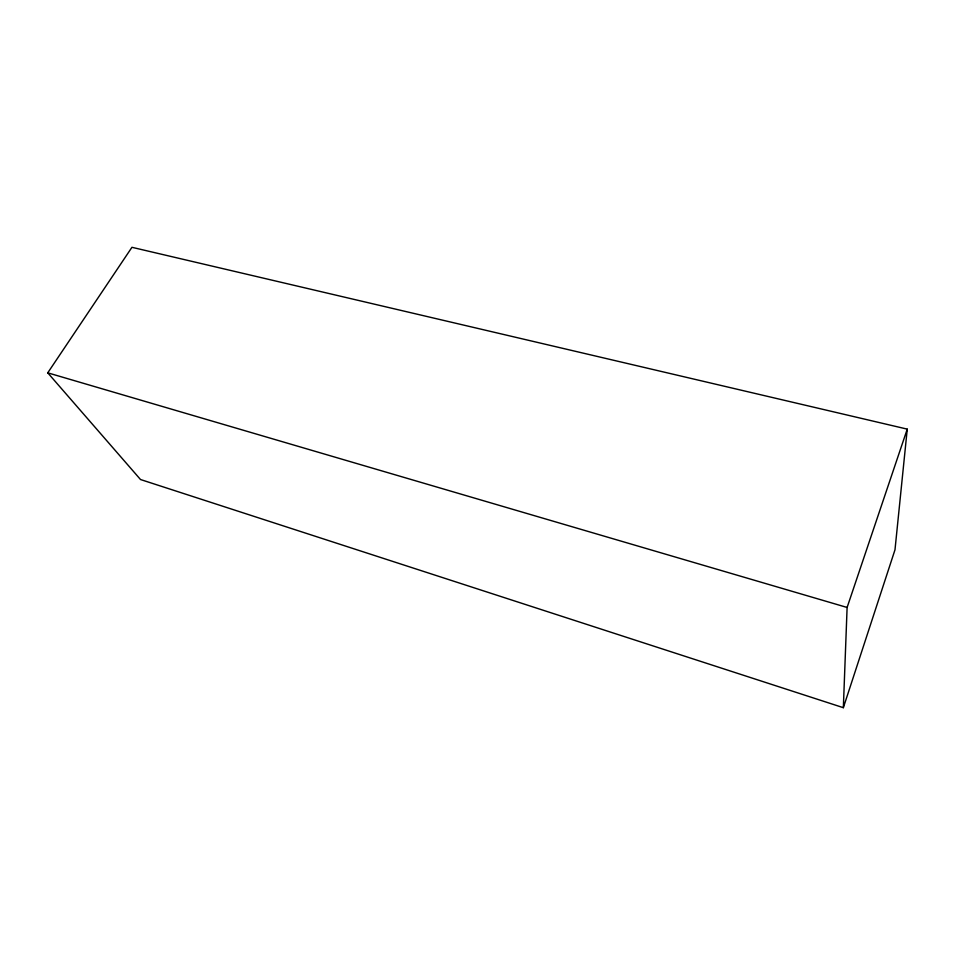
<?xml version="1.0" encoding="UTF-8"?>
<svg xmlns="http://www.w3.org/2000/svg" width="955" height="955" viewBox="0 0 955 955"><rect width="100%" height="100%" fill="white"/><g stroke="black" fill="none" stroke-linecap="round" stroke-linejoin="round"><path stroke-width="1.43" d="M843.349 707.691L847.109 607.464L907.25 429.129L131.945 247.309L47.75 372.832L140.516 479.529L843.349 707.691L894.99 549.805L907.25 429.129M47.75 372.832L847.109 607.464"/></g></svg>
